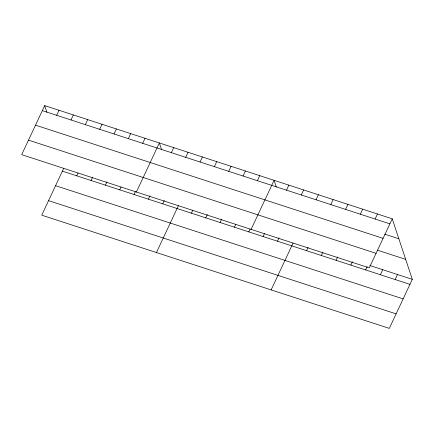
<?xml version="1.0" encoding="UTF-8"?>
<svg xmlns="http://www.w3.org/2000/svg" width="434" height="434" viewBox="0 0 434 434"><rect width="100%" height="100%" fill="white"/><g stroke="black" fill="none" stroke-linecap="round" stroke-linejoin="round"><path stroke-width="0.65" d="M44.68 105.603L21.7 154.661L369.263 267.876L392.244 218.812L44.68 105.603L46.888 112.26M56.664 115.298L59.019 110.269M71.002 119.968L73.357 114.939M63.695 168.359L41.756 215.188L389.32 328.397L412.3 279.339L392.244 218.812M85.341 124.639L87.695 119.61M76.72 175.824L78.028 173.03M99.674 129.305L102.028 124.281M91.059 180.495L92.626 177.143M114.012 133.976L116.366 128.952M105.397 185.161L106.965 181.813M128.35 138.647L130.705 133.618M119.73 189.832L121.043 187.038M142.688 143.318L145.043 138.289M134.068 194.503L135.375 191.709M136.395 192.023L159.376 142.96L161.584 149.616M148.406 199.173L149.974 195.821M171.359 152.659L173.714 147.631M162.745 203.844L164.312 200.492M185.698 157.325L188.052 152.301M156.452 252.55L178.385 205.721M200.036 161.996L202.39 156.972M191.416 213.181L192.723 210.392M214.369 166.667L216.723 161.638M205.754 217.852L207.322 214.499M228.707 171.338L231.062 166.309M220.092 222.523L221.66 219.17M243.045 176.009L245.4 170.98M234.425 227.194L235.733 224.4M257.384 180.674L259.738 175.651M248.763 231.864L250.071 229.071M251.091 229.38L274.071 180.322L276.279 186.978M263.102 236.53L264.409 233.742M286.489 190.157L288.843 185.134M277.44 241.201L279.008 237.854M301.261 194.969L303.616 189.946M271.147 289.907L293.08 243.078M316.033 199.781L318.388 194.752M306.545 250.684L308.118 247.331M330.806 204.593L333.16 199.564M321.317 255.496L322.885 252.143M345.572 209.405L347.927 204.376M336.09 260.308L337.657 256.955M360.345 214.217L362.699 209.188M350.862 265.12L352.43 261.767M375.117 219.029L377.471 214M365.629 269.932L367.202 266.579M380.401 274.744L382.755 269.715M395.173 279.55L397.528 274.527M42.326 110.627L389.889 223.841M384.736 234.181L398.862 238.787M35.523 125.16L383.081 238.369M377.423 250.158L405.681 259.364M28.508 140.133L376.066 253.342M369.914 265.532L412.3 279.339M62.382 171.153L409.946 284.362M55.579 185.687L403.137 298.896M48.565 200.654L396.123 313.869"/></g></svg>
